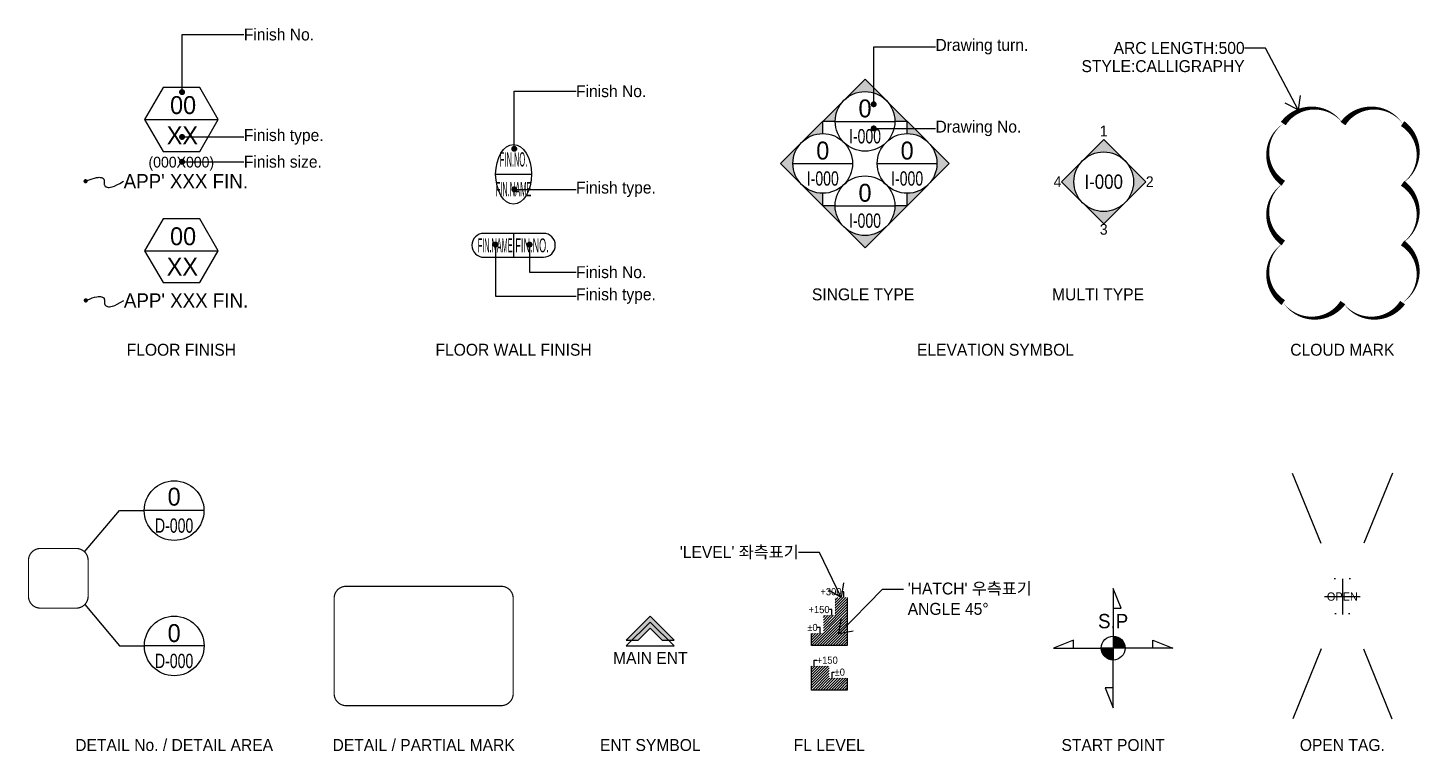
# Model space of a CAD drawing. Header units: millimetres. Extents: x -551172 to 227904, y -3435 to 261611.
# Drawn here: x -463784 to -452109, y 136391 to 142451 of the extents above; entities that cross this region are included whole.
import ezdxf
from ezdxf.enums import TextEntityAlignment as Align

# ---------------------------------------------------------------- set-up
doc = ezdxf.new("R2010")
doc.units = ezdxf.units.MM
doc.header["$LTSCALE"] = 100
doc.linetypes.add('DIVIDE', pattern=[31.75, 12.7, -6.35, 0, -6.35, 0, -6.35])
doc.layers.get('DEFPOINTS').update_dxf_attribs({"color": 248})
for name, color, linetype in [('0 @ 1', 7, 'Continuous'), ('C-DOOR', 1, 'Continuous'), ('E-DOOR', 6, 'Continuous'), ('E-DOOR @ 1', 6, 'Continuous'), ('E-TEXT', 3, 'Continuous'), ('F-CLOUD', 30, 'Continuous'), ('F-LEVEL', 7, 'Continuous'), ('F-LEVEL @ 1', 7, 'Continuous'), ('F-OPEN', 1, 'DIVIDE'), ('F-SYM', 7, 'Continuous'), ('F-SYM @ 1', 7, 'Continuous'), ('F-WALL1', 2, 'Continuous')]:
    doc.layers.add(name, color=color, linetype=linetype)
doc.layers.add('DEFPOINTS @ 1', color=248, linetype='Continuous', plot=False)
doc.styles.get("Standard").update_dxf_attribs({"font": 'romans.shx'})
doc.styles.add('YOURNAME', font='HYWULM.TTF')
doc.dimstyles.get("Standard").update_dxf_attribs({"dimtxt": 0.18, "dimasz": 0.18, "dimexe": 0.18, "dimexo": 0.0625, "dimgap": 0.09, "dimtad": 0, "dimtih": 1, "dimtoh": 1, "dimdec": 4, "dimzin": 0, "dimdsep": 46, "dimtxsty": 'Standard', "dimcen": 0.09, "dimadec": 0, "dimazin": 0, "dimtfac": 1, "dimtdec": 4, "dimtofl": 0, "dimtmove": 0, "dimatfit": 3, "dimfxl": 0, "dimtolj": 1, "dimtzin": 0, "dimarcsym": 0})
pattern_1 = [(45, (-152713.483, 155647.652), (-11.22532015, 11.22532015), [])]

# ---------------------------------------------------------------- blocks, each defined once
blk = doc.blocks.new('F-SYM-DETAIL')
at = {"layer": 'F-SYM', "color": 1}
blk.add_line((234830, 87666.3), (234530, 87666.3), dxfattribs=at)
blk.add_lwpolyline([(234230, 87874), (234405.3, 87666.3), (234530, 87666.3)], dxfattribs=at)
blk.add_circle((234680, 87666.3), 150, dxfattribs=at)
at = {"layer": 'F-SYM', "color": 3, "style": 'YOURNAME'}
for tag, height, p in [('NO1', 90, (234680, 87736.3)), ('DWGNO1', 70, (234680, 87591.3))]:
    blk.add_attdef(tag, text='', height=height, dxfattribs=at).set_placement(p, align=Align.MIDDLE_CENTER)
blk = doc.blocks.new('*U599')
at = {"layer": 'F-SYM'}
ref = blk.add_blockref('F-SYM-DETAIL', (-853691, -8838), dxfattribs=dict(at, xscale=1.666666666666727, yscale=1.666666666666727, zscale=1.666666666666727))
ref.add_attrib('NO1', '0', dxfattribs={"layer": 'F-SYM @ 1', "color": 3, "height": 150, "style": 'YOURNAME'}).set_placement((-462558, 137380), align=Align.MIDDLE_CENTER)
ref.add_attrib('DWGNO1', 'D-000', dxfattribs={"layer": 'F-SYM @ 1', "color": 3, "height": 120, "style": 'YOURNAME', "width": 0.75}).set_placement((-462558, 137147), align=Align.MIDDLE_CENTER)
blk = doc.blocks.new('F-SYM-ENT NAME')
at = {"layer": 'F-SYM'}
h = blk.add_hatch(color=1, dxfattribs=at)
h.dxf.hatch_style = 1
h.paths.add_polyline_path([(-181267, -29725), (-181467, -29925), (-181367, -29925), (-181267, -29825), (-181167, -29925), (-181067, -29925)])
at = {"layer": 'F-SYM', "color": 1}
for points in [[(-181267, -29725), (-181467, -29925), (-181367, -29925), (-181267, -29825), (-181167, -29925), (-181067, -29925)], [(-181267, -29775), (-181467, -29975), (-181067, -29975)]]:
    blk.add_lwpolyline(points, close=True, dxfattribs=at)
at = {"layer": 'F-SYM', "color": 1, "style": 'YOURNAME'}
blk.add_attdef('ENT', text='', height=100, dxfattribs=at).set_placement((-181267, -30025), align=Align.TOP_CENTER)
blk = doc.blocks.new('*U600')
at = {"layer": 'F-SYM'}
ref = blk.add_blockref('F-SYM-ENT NAME', (-277302, 167247), dxfattribs=at)
ref.add_attrib('ENT', 'MAIN ENT', dxfattribs={"layer": 'F-SYM @ 1', "color": 1, "height": 100, "style": 'YOURNAME'}).set_placement((-458568, 137222), align=Align.TOP_CENTER)
blk = doc.blocks.new('F-SYM-ELEVATION-COMPLEX')
at = {"layer": 'F-SYM'}
h = blk.add_hatch(color=1, dxfattribs=at)
h.paths.add_polyline_path([(-182265, -27736), (-182442, -27560), (-182619, -27736, -0.414214)])
h.paths.add_polyline_path([(-182619, -28090, -0.198913), (-182692, -27913, -0.198911), (-182619, -27736), (-182795, -27913)])
h.paths.add_polyline_path([(-182619, -28090), (-182442, -28267), (-182265, -28090, -0.414214)])
h.paths.add_polyline_path([(-182265, -27736, -0.198913), (-182192, -27913, -0.198911), (-182265, -28090), (-182088, -27913)])
at = {"layer": 'F-SYM', "color": 1}
for points in [[(-182795, -27913), (-182795, -27913), (-182442, -27560), (-182088, -27913)], [(-182795, -27913), (-182795, -27913), (-182442, -28267), (-182088, -27913)]]:
    blk.add_lwpolyline(points, dxfattribs=at)
blk.add_circle((-182442, -27913), 250, dxfattribs=at)
at = {"layer": 'F-SYM', "color": 3, "style": 'YOURNAME'}
blk.add_attdef('NO1', text='', height=90, dxfattribs=at).set_placement((-182442, -27560), align=Align.BOTTOM_CENTER)
blk.add_attdef('NO4', text='', height=90, dxfattribs=at).set_placement((-182795, -27913), align=Align.MIDDLE_RIGHT)
blk.add_attdef('DWGNO1', text='', height=117, dxfattribs=at).set_placement((-182442, -27913), align=Align.MIDDLE_CENTER)
blk.add_attdef('NO2', text='', height=90, dxfattribs=at).set_placement((-182088, -27913), align=Align.MIDDLE_LEFT)
blk.add_attdef('NO3', text='', height=90, dxfattribs=at).set_placement((-182442, -28267), align=Align.TOP_CENTER)
blk = doc.blocks.new('*U601')
at = {"layer": 'F-SYM'}
ref = blk.add_blockref('F-SYM-ELEVATION-COMPLEX', (-272327, 169075), dxfattribs=at)
ref.add_attrib('NO4', '4', dxfattribs={"layer": 'F-SYM @ 1', "color": 3, "height": 90, "style": 'YOURNAME'}).set_placement((-455123, 141162), align=Align.MIDDLE_RIGHT)
ref.add_attrib('NO2', '2', dxfattribs={"layer": 'F-SYM @ 1', "color": 3, "height": 90, "style": 'YOURNAME'}).set_placement((-454416, 141162), align=Align.MIDDLE_LEFT)
ref.add_attrib('NO3', '3', dxfattribs={"layer": 'F-SYM @ 1', "color": 3, "height": 90, "style": 'YOURNAME'}).set_placement((-454769, 140808), align=Align.TOP_CENTER)
ref.add_attrib('NO1', '1', dxfattribs={"layer": 'F-SYM @ 1', "color": 3, "height": 90, "style": 'YOURNAME'}).set_placement((-454769, 141515), align=Align.BOTTOM_CENTER)
ref.add_attrib('DWGNO1', 'I-000', dxfattribs={"layer": 'F-SYM @ 1', "color": 3, "height": 120, "style": 'YOURNAME', "width": 0.9}).set_placement((-454769, 141162), align=Align.MIDDLE_CENTER)
blk = doc.blocks.new('F-SYM-ELEVATION-NORTH')
at = {"layer": 'F-SYM'}
h = blk.add_hatch(color=1, dxfattribs=at)
h.paths.add_polyline_path([(-181384, -29299), (-181561, -29476), (-181561, -29372, 0.198912)])
h.paths.add_polyline_path([(-181208, -29122), (-181384, -29299, 0.414214), (-181384, -28945)])
h.paths.add_polyline_path([(-181384, -28945, 0.198912), (-181561, -28872), (-181561, -28769)])
at = {"layer": 'F-SYM', "color": 1}
blk.add_line((-181811, -29122), (-181311, -29122), dxfattribs=at)
blk.add_lwpolyline([(-181561, -28872), (-181561, -28769), (-181208, -29122), (-181561, -29476), (-181561, -29372)], dxfattribs=at)
blk.add_circle((-181561, -29122), 250, dxfattribs=at)
at = {"layer": 'F-SYM', "color": 3, "style": 'YOURNAME'}
for tag, height, p in [('NO1', 150, (-181561, -29014)), ('DWGNO1', 117, (-181561, -29247))]:
    blk.add_attdef(tag, text='', height=height, dxfattribs=at).set_placement(p, align=Align.MIDDLE_CENTER)
blk = doc.blocks.new('*U602')
at = {"layer": 'F-SYM'}
ref = blk.add_blockref('F-SYM-ELEVATION-NORTH', (-274855, 170437), dxfattribs=at)
ref.add_attrib('DWGNO1', 'I-000', dxfattribs={"layer": 'F-SYM @ 1', "color": 3, "height": 120, "style": 'YOURNAME', "width": 0.75}).set_placement((-456416, 141189), align=Align.MIDDLE_CENTER)
ref.add_attrib('NO1', '0', dxfattribs={"layer": 'F-SYM @ 1', "color": 3, "height": 150, "style": 'YOURNAME'}).set_placement((-456416, 141423), align=Align.MIDDLE_CENTER)
blk = doc.blocks.new('F-SYM-ELEVATION-WEST')
at = {"layer": 'F-SYM'}
h = blk.add_hatch(color=1, dxfattribs=at)
h.paths.add_polyline_path([(-180765, -29299), (-180588, -29476), (-180588, -29372, -0.198912)])
h.paths.add_polyline_path([(-180942, -29122), (-180765, -29299, -0.414214), (-180765, -28945)])
h.paths.add_polyline_path([(-180765, -28945, -0.198912), (-180588, -28872), (-180588, -28769)])
at = {"layer": 'F-SYM', "color": 1}
blk.add_line((-180838, -29122), (-180338, -29122), dxfattribs=at)
blk.add_lwpolyline([(-180588, -28872), (-180588, -28769), (-180942, -29122), (-180588, -29476), (-180588, -29372)], dxfattribs=at)
blk.add_circle((-180588, -29122), 250, dxfattribs=at)
at = {"layer": 'F-SYM', "color": 3, "style": 'YOURNAME'}
for tag, height, p in [('NO1', 150, (-180588, -29014)), ('DWGNO1', 117, (-180588, -29247))]:
    blk.add_attdef(tag, text='', height=height, dxfattribs=at).set_placement(p, align=Align.MIDDLE_CENTER)
blk = doc.blocks.new('*U603')
at = {"layer": 'F-SYM'}
ref = blk.add_blockref('F-SYM-ELEVATION-WEST', (-276535, 170437), dxfattribs=at)
ref.add_attrib('DWGNO1', 'I-000', dxfattribs={"layer": 'F-SYM @ 1', "color": 3, "height": 120, "style": 'YOURNAME', "width": 0.75}).set_placement((-457123, 141189), align=Align.MIDDLE_CENTER)
ref.add_attrib('NO1', '0', dxfattribs={"layer": 'F-SYM @ 1', "color": 3, "height": 150, "style": 'YOURNAME'}).set_placement((-457123, 141423), align=Align.MIDDLE_CENTER)
blk = doc.blocks.new('F-SYM-ELEVATION-SOUTH')
at = {"layer": 'F-SYM'}
h = blk.add_hatch(color=1, dxfattribs=at)
h.paths.add_polyline_path([(-179556, -29299), (-179379, -29122), (-179483, -29122, -0.198912)])
h.paths.add_polyline_path([(-179733, -29476), (-179556, -29299, -0.414214), (-179910, -29299)])
h.paths.add_polyline_path([(-179910, -29299, -0.198912), (-179983, -29122), (-180087, -29122)])
at = {"layer": 'F-SYM', "color": 1}
blk.add_line((-179983, -29122), (-179483, -29122), dxfattribs=at)
blk.add_lwpolyline([(-179983, -29122), (-180087, -29122), (-179733, -29476), (-179379, -29122), (-179483, -29122)], dxfattribs=at)
blk.add_circle((-179733, -29122), 250, dxfattribs=at)
at = {"layer": 'F-SYM', "color": 3, "style": 'YOURNAME'}
for tag, height, p in [('NO1', 150, (-179733, -29014)), ('DWGNO1', 117, (-179733, -29247))]:
    blk.add_attdef(tag, text='', height=height, dxfattribs=at).set_placement(p, align=Align.MIDDLE_CENTER)
blk = doc.blocks.new('*U604')
at = {"layer": 'F-SYM'}
ref = blk.add_blockref('F-SYM-ELEVATION-SOUTH', (-277036, 170083), dxfattribs=at)
ref.add_attrib('DWGNO1', 'I-000', dxfattribs={"layer": 'F-SYM @ 1', "color": 3, "height": 120, "style": 'YOURNAME', "width": 0.75}).set_placement((-456769, 140836), align=Align.MIDDLE_CENTER)
ref.add_attrib('NO1', '0', dxfattribs={"layer": 'F-SYM @ 1', "color": 3, "height": 150, "style": 'YOURNAME'}).set_placement((-456769, 141069), align=Align.MIDDLE_CENTER)
blk = doc.blocks.new('F-SYM-ELEVATION')
at = {"layer": 'F-SYM'}
h = blk.add_hatch(color=1, dxfattribs=at)
h.paths.add_polyline_path([(235210.1, 87772.3), (235316.2, 87666.3), (235254.1, 87666.3, 0.198912)])
h.paths.add_polyline_path([(235104.1, 87878.4), (235210.1, 87772.3, 0.414214), (234998, 87772.3)])
h.paths.add_polyline_path([(234998, 87772.3, 0.198912), (234954.1, 87666.3), (234891.9, 87666.3)])
at = {"layer": 'F-SYM', "color": 1}
blk.add_line((234954.1, 87666.3), (235254.1, 87666.3), dxfattribs=at)
blk.add_lwpolyline([(234954.1, 87666.3), (234891.9, 87666.3), (235104.1, 87878.4), (235316.2, 87666.3), (235254.1, 87666.3)], dxfattribs=at)
blk.add_circle((235104.1, 87666.3), 150, dxfattribs=at)
at = {"layer": 'F-SYM', "color": 3, "style": 'YOURNAME'}
for tag, height, p in [('NO1', 90, (235104.1, 87731.3)), ('DWGNO1', 70, (235104.1, 87591.3))]:
    blk.add_attdef(tag, text='', height=height, dxfattribs=at).set_placement(p, align=Align.MIDDLE_CENTER)
blk = doc.blocks.new('*U605')
at = {"layer": 'F-SYM'}
ref = blk.add_blockref('F-SYM-ELEVATION', (-848609, -4443), dxfattribs=dict(at, xscale=1.666666666666727, yscale=1.666666666666727, zscale=1.666666666666727))
ref.add_attrib('NO1', '0', dxfattribs={"layer": 'F-SYM @ 1', "color": 3, "height": 150, "style": 'YOURNAME'}).set_placement((-456769, 141776), align=Align.MIDDLE_CENTER)
ref.add_attrib('DWGNO1', 'I-000', dxfattribs={"layer": 'F-SYM @ 1', "color": 3, "height": 120, "style": 'YOURNAME', "width": 0.75}).set_placement((-456769, 141543), align=Align.MIDDLE_CENTER)
blk = doc.blocks.new('F-SYM-S.P')
at = {"layer": 'F-SYM'}
for points in [[(-164879, -30053, 0.414214), (-164979, -29953), (-164979, -30053)], [(-164979, -30153), (-164979, -30053), (-165079, -30053, 0.414214)]]:
    blk.add_hatch(color=1, dxfattribs=at).paths.add_polyline_path(points)
at = {"layer": 'F-SYM', "color": 1}
for p, q in [((-164979, -29953), (-164979, -30153)), ((-164879, -30053), (-165079, -30053)), ((-164879, -30053), (-165079, -30053))]:
    blk.add_line(p, q, dxfattribs=at)
for points in [[(-164979, -29719), (-164912, -29719), (-164979, -29553), (-164979, -29953)], [(-165312, -30053), (-165312, -29986), (-165479, -30053), (-165079, -30053)], [(-164646, -30053), (-164646, -29986), (-164479, -30053), (-164879, -30053)], [(-164979, -30386), (-165046, -30386), (-164979, -30553), (-164979, -30153)]]:
    blk.add_lwpolyline(points, dxfattribs=at)
blk.add_circle((-164979, -30053), 100, dxfattribs=at)
at = {"layer": 'F-SYM @ 1', "style": 'YOURNAME'}
blk.add_text('S.P', height=120, dxfattribs=at).set_placement((-164979, -29827), align=Align.MIDDLE_CENTER)
blk = doc.blocks.new('F-SYM-OPEN')
at = {"layer": 'DEFPOINTS', "color": 156}
for p, q in [((96545, 92099), (96545, 91799)), ((96695, 91949), (96395, 91949))]:
    blk.add_line(p, q, dxfattribs=at)
at = {"layer": 'E-DOOR', "color": 7, "style": 'YOURNAME'}
blk.add_attdef('OPNAME', text='', height=70, dxfattribs=at).set_placement((96545, 91949), align=Align.MIDDLE_CENTER)
blk = doc.blocks.new('*U620')
at = {"layer": 'F-OPEN'}
ref = blk.add_blockref('F-SYM-OPEN', (-549314, 45736), dxfattribs=at)
ref.add_attrib('OPNAME', 'OPEN', dxfattribs={"layer": 'E-DOOR @ 1', "color": 7, "height": 70, "style": 'YOURNAME'}).set_placement((-452769, 137686), align=Align.MIDDLE_CENTER)
blk = doc.blocks.new('F-SYM-DETAIL-1')
at = {"layer": 'F-SYM', "color": 1}
blk.add_line((49607, 95059), (49107, 95059), dxfattribs=at)
blk.add_lwpolyline([(48607, 94713), (48899, 95059), (49107, 95059)], dxfattribs=at)
blk.add_circle((49357, 95059), 250, dxfattribs=at)
at = {"layer": 'F-SYM', "color": 3, "style": 'YOURNAME'}
for tag, height, p in [('NO1', 150, (49357, 95176)), ('DWGNO1', 117, (49357, 94934))]:
    blk.add_attdef(tag, text='', height=height, dxfattribs=at).set_placement(p, align=Align.MIDDLE_CENTER)
blk = doc.blocks.new('*U622')
at = {"layer": 'C-DOOR'}
ref = blk.add_blockref('F-SYM-DETAIL-1', (-511915, 43347), dxfattribs=at)
ref.add_attrib('DWGNO1', 'D-000', dxfattribs={"layer": 'F-SYM @ 1', "color": 3, "height": 120, "style": 'YOURNAME', "width": 0.75}).set_placement((-462558, 138281), align=Align.MIDDLE_CENTER)
ref.add_attrib('NO1', '0', dxfattribs={"layer": 'F-SYM @ 1', "color": 3, "height": 150, "style": 'YOURNAME'}).set_placement((-462558, 138523), align=Align.MIDDLE_CENTER)
blk = doc.blocks.new('F-SYM-FLOOR-FINISH-1')
at = {"layer": 'F-SYM', "color": 1}
blk.add_line((57982, 90743), (58598, 90743), dxfattribs=at)
blk.add_lwpolyline([(58136, 91010), (57982, 90743), (58136, 90477), (58444, 90477), (58598, 90743), (58444, 91010)], close=True, dxfattribs=at)
at = {"layer": 'F-SYM', "color": 3, "style": 'YOURNAME'}
for tag, p in [('NO?', (58305, 90790)), ('WH?', (58299, 90536))]:
    blk.add_attdef(tag, text='', height=150, dxfattribs=at).set_placement(p, align=Align.CENTER)
blk = doc.blocks.new('*U623')
at = {"layer": 'F-SYM'}
ref = blk.add_blockref('F-SYM-FLOOR-FINISH-1', (-520787, 49840), dxfattribs=at)
ref.add_attrib('NO?', '00', dxfattribs={"layer": 'F-SYM @ 1', "color": 3, "height": 150, "style": 'YOURNAME'}).set_placement((-462483, 140630), align=Align.CENTER)
ref.add_attrib('WH?', 'XX', dxfattribs={"layer": 'F-SYM @ 1', "color": 3, "height": 150, "style": 'YOURNAME'}).set_placement((-462489, 140376), align=Align.CENTER)
blk = doc.blocks.new('F-SYM-FLOOR-FINISH-2')
at = {"layer": 'F-SYM', "color": 1}
blk.add_lwpolyline([(57439, 90219), (57469, 90231), (57493, 90240), (57513, 90246), (57530, 90249), (57543, 90251), (57554, 90252), (57562, 90251), (57569, 90250), (57575, 90248), (57580, 90247), (57584, 90245), (57587, 90242), (57590, 90240), (57592, 90237), (57593, 90234), (57594, 90231), (57595, 90227), (57595, 90223), (57595, 90219), (57595, 90214), (57595, 90210), (57595, 90205), (57595, 90201), (57595, 90196), (57596, 90192), (57597, 90188), (57599, 90184), (57601, 90180), (57604, 90176), (57609, 90173), (57614, 90171), (57620, 90169), (57628, 90167), (57637, 90167), (57649, 90168), (57663, 90172), (57681, 90178), (57702, 90188), (57727, 90201), (57758, 90219)], dxfattribs=at)
at = {"layer": 'F-SYM', "color": 1, "const_width": 17.5}
blk.add_lwpolyline([(57430, 90219, 1), (57448, 90219, 1)], format="xyb", close=True, dxfattribs=at)
at = {"layer": 'F-SYM', "style": 'YOURNAME'}
blk.add_attdef('FI?', text='', height=120, dxfattribs=at).set_placement((57758, 90219), align=Align.MIDDLE_LEFT)
blk = doc.blocks.new('*U624')
at = {"layer": 'F-SYM'}
ref = blk.add_blockref('F-SYM-FLOOR-FINISH-2', (-520737, 49948), dxfattribs=at)
ref.add_attrib('FI?', "APP' XXX FIN.", dxfattribs={"layer": 'F-SYM @ 1', "height": 120, "style": 'YOURNAME'}).set_placement((-462979, 140167), align=Align.MIDDLE_LEFT)
blk = doc.blocks.new('*U625')
at = {"layer": 'F-SYM'}
ref = blk.add_blockref('F-SYM-FLOOR-FINISH-2', (-520739, 50947), dxfattribs=at)
ref.add_attrib('FI?', "APP' XXX FIN.", dxfattribs={"layer": 'F-SYM @ 1', "height": 120, "style": 'YOURNAME'}).set_placement((-462981, 141166), align=Align.MIDDLE_LEFT)
blk = doc.blocks.new('F-SYM-FLOOR-FINISH-1-1')
at = {"layer": 'F-SYM', "color": 1}
blk.add_line((57982, 91966), (58598, 91966), dxfattribs=at)
blk.add_lwpolyline([(58136, 92233), (57982, 91966), (58136, 91699), (58444, 91699), (58598, 91966), (58444, 92233)], close=True, dxfattribs=at)
at = {"layer": 'F-SYM', "color": 3, "style": 'YOURNAME'}
for tag, p in [('NO?', (58305, 92012)), ('WH?', (58299, 91758))]:
    blk.add_attdef(tag, text='', height=150, dxfattribs=at).set_placement(p, align=Align.CENTER)
at = {"layer": 'F-SYM', "style": 'YOURNAME'}
blk.add_attdef('FI?', text='', height=90, dxfattribs=at).set_placement((58290, 91609), align=Align.MIDDLE_CENTER)
blk = doc.blocks.new('*U626')
at = {"layer": 'F-SYM'}
ref = blk.add_blockref('F-SYM-FLOOR-FINISH-1-1', (-520787, 49717), dxfattribs=at)
ref.add_attrib('FI?', '(000X000)', dxfattribs={"layer": 'F-SYM @ 1', "height": 90, "style": 'YOURNAME'}).set_placement((-462498, 141326), align=Align.MIDDLE_CENTER)
ref.add_attrib('WH?', 'XX', dxfattribs={"layer": 'F-SYM @ 1', "color": 3, "height": 150, "style": 'YOURNAME'}).set_placement((-462489, 141475), align=Align.CENTER)
ref.add_attrib('NO?', '00', dxfattribs={"layer": 'F-SYM @ 1', "color": 3, "height": 150, "style": 'YOURNAME'}).set_placement((-462483, 141729), align=Align.CENTER)
blk = doc.blocks.new('F-SYM-WALL FIN')
at = {"layer": 'F-SYM', "color": 1}
blk.add_line((-320797, -19860), (-320497, -19860), dxfattribs=at)
blk.add_ellipse((-320647, -19860), major_axis=(0, -250), ratio=0.6, dxfattribs=at)
at = {"layer": 'F-SYM', "color": 3, "style": 'YOURNAME'}
for tag, p in [('NO', (-320647, -19771)), ('FIN', (-320647, -19959))]:
    blk.add_attdef(tag, text='', height=117, dxfattribs=at).set_placement(p, align=Align.MIDDLE_CENTER)
blk = doc.blocks.new('*U630')
at = {"layer": 'F-SYM'}
ref = blk.add_blockref('F-SYM-WALL FIN', (-139067, 161084), dxfattribs=at)
ref.add_attrib('FIN', 'FIN.NAME', dxfattribs={"layer": 'F-SYM @ 1', "color": 3, "height": 120, "style": 'YOURNAME', "width": 0.4}).set_placement((-459714, 141099), align=Align.MIDDLE_CENTER)
ref.add_attrib('NO', 'FIN.NO.', dxfattribs={"layer": 'F-SYM @ 1', "color": 3, "height": 120, "style": 'YOURNAME', "width": 0.4}).set_placement((-459714, 141349), align=Align.MIDDLE_CENTER)
blk = doc.blocks.new('F-SYM-WALL FIN2')
at = {"layer": 'F-SYM', "color": 1}
blk.add_line((-323794, -18709), (-323794, -18909), dxfattribs=at)
blk.add_lwpolyline([(-323544, -18709), (-324043, -18709, 1), (-324043, -18909), (-323543, -18909, 0.994518)], format="xyb", close=True, dxfattribs=at)
at = {"layer": 'F-SYM', "color": 3, "style": 'YOURNAME'}
for tag, p in [('FIN', (-323949, -18809)), ('NO', (-323639, -18809))]:
    blk.add_attdef(tag, text='', height=117, dxfattribs=at).set_placement(p, align=Align.MIDDLE_CENTER)
blk = doc.blocks.new('*U631')
at = {"layer": 'F-SYM'}
ref = blk.add_blockref('F-SYM-WALL FIN2', (-135920, 159438), dxfattribs=at)
ref.add_attrib('NO', 'FIN.NO.', dxfattribs={"layer": 'F-SYM @ 1', "color": 3, "height": 116.7, "style": 'YOURNAME', "width": 0.5}).set_placement((-459559, 140629), align=Align.MIDDLE_CENTER)
ref.add_attrib('FIN', 'FIN.NAME', dxfattribs={"layer": 'F-SYM @ 1', "color": 3, "height": 116.7, "style": 'YOURNAME', "width": 0.4}).set_placement((-459868, 140629), align=Align.MIDDLE_CENTER)
blk = doc.blocks.new('F-SYM-LEVEL-1')
at = {"layer": 'E-TEXT', "style": 'YOURNAME'}
blk.add_attdef('부위', text='', height=60, dxfattribs=at).set_placement((-52948, -29581), align=Align.MIDDLE_RIGHT)
at = {"layer": 'DEFPOINTS @ 1', "has_arrowhead": 0}
blk.add_leader([(-52928, -29631), (-52928, -29581), (-52948, -29581)], dimstyle='Standard', override={"dimscale": 1, "dimasz": 1, "dimldrblk": 'Dot'}, dxfattribs=at)
blk = doc.blocks.new('*U609')
at = {"layer": 'F-LEVEL'}
ref = blk.add_blockref('F-SYM-LEVEL-1', (-404018, 167308), dxfattribs=at)
ref.add_attrib('부위', ' +300', dxfattribs={"layer": 'F-LEVEL @ 1', "height": 60, "style": 'YOURNAME'}).set_placement((-456966, 137727), align=Align.MIDDLE_RIGHT)
blk = doc.blocks.new('*U610')
at = {"layer": 'F-LEVEL'}
ref = blk.add_blockref('F-SYM-LEVEL-1', (-404118, 167158), dxfattribs=at)
ref.add_attrib('부위', ' +150', dxfattribs={"layer": 'F-LEVEL @ 1', "height": 60, "style": 'YOURNAME'}).set_placement((-457066, 137577), align=Align.MIDDLE_RIGHT)
blk = doc.blocks.new('*U611')
at = {"layer": 'F-LEVEL'}
ref = blk.add_blockref('F-SYM-LEVEL-1', (-404218, 167008), dxfattribs=at)
ref.add_attrib('부위', ' %%P0', dxfattribs={"layer": 'F-LEVEL @ 1', "height": 60, "style": 'YOURNAME'}).set_placement((-457166, 137427), align=Align.MIDDLE_RIGHT)
blk = doc.blocks.new('F-SYM-LEVEL-2')
at = {"layer": 'F-SYM', "style": 'YOURNAME'}
blk.add_attdef('부위', text='', height=60, dxfattribs=at).set_placement((-52798, -30155), align=Align.MIDDLE_LEFT)
at = {"layer": 'DEFPOINTS @ 1', "has_arrowhead": 0}
blk.add_leader([(-52818, -30205), (-52818, -30155), (-52798, -30155)], dimstyle='Standard', override={"dimscale": 1, "dimasz": 1, "dimldrblk": 'Dot'}, dxfattribs=at)
blk = doc.blocks.new('*U612')
at = {"layer": 'F-LEVEL'}
ref = blk.add_blockref('F-SYM-LEVEL-2', (-404376, 167308), dxfattribs=at)
ref.add_attrib('부위', '+150', dxfattribs={"layer": 'F-LEVEL @ 1', "height": 60, "style": 'YOURNAME'}).set_placement((-457174, 137153), align=Align.MIDDLE_LEFT)
blk = doc.blocks.new('*U613')
at = {"layer": 'F-LEVEL'}
ref = blk.add_blockref('F-SYM-LEVEL-2', (-404226, 167208), dxfattribs=at)
ref.add_attrib('부위', '%%p0', dxfattribs={"layer": 'F-LEVEL @ 1', "height": 60, "style": 'YOURNAME'}).set_placement((-457024, 137053), align=Align.MIDDLE_LEFT)

msp = doc.modelspace()

# ---------------------------------------------------------------- hatches: boundary and pattern name
at = {"layer": 'F-LEVEL'}
h = msp.add_hatch(dxfattribs=at)
h.set_pattern_fill('ANSI31', color=1, scale=5)
h.set_pattern_definition(pattern_1)
h.paths.add_polyline_path([(-457118.2, 137377), (-457218.2, 137377), (-457218.2, 137277), (-456918.2, 137277), (-456918.2, 137677), (-457018.2, 137677), (-457018.2, 137527), (-457118.2, 137527)])
h = msp.add_hatch(dxfattribs=at)
h.set_pattern_fill('ANSI31', color=1, scale=5)
h.set_pattern_definition(pattern_1)
h.paths.add_polyline_path([(-457068.2, 137002.6), (-457068.2, 137102.6), (-457218.2, 137102.6), (-457218.2, 136902.6), (-456918.2, 136902.6), (-456918.2, 137002.6)])

# ---------------------------------------------------------------- linework, layer by layer
at = {"layer": 'DEFPOINTS'}
for points in [[(-456918.2, 137677), (-456918.2, 137277), (-457218.2, 137277), (-457218.2, 137377)], [(-456918.2, 137002.6), (-456918.2, 136902.6), (-457218.2, 136902.6), (-457218.2, 137102.6)]]:
    msp.add_lwpolyline(points, dxfattribs=at)
at = {"layer": 'F-CLOUD'}
msp.add_lwpolyline([(-453264.2, 141648.9, 0, 50, 0.5205671), (-453264.2, 141148.9, 0, 50, 0.5205671), (-453264.2, 140648.9, 0, 50, 0.5205671), (-453264.2, 140148.9, 0, 50, 0.5205671), (-452764.2, 140148.9, 0, 50, 0.5205671), (-452264.2, 140148.9, 0, 50, 0.5205671), (-452264.2, 140648.9, 0, 50, 0.5205671), (-452264.2, 141148.9, 0, 50, 0.5205671), (-452264.2, 141648.9, 0, 50, 0.5205671), (-452764.2, 141648.9, 0, 50, 0.5205671)], format="xyseb", close=True, dxfattribs=at)
at = {"layer": 'F-LEVEL', "color": 2, "const_width": 2}
for points in [[(-457218.2, 137377), (-457118.2, 137377), (-457118.2, 137527), (-457018.2, 137527), (-457018.2, 137677), (-456918.2, 137677)], [(-457218.2, 137102.6), (-457068.2, 137102.6), (-457068.2, 137002.6), (-456918.2, 137002.6)]]:
    msp.add_lwpolyline(points, dxfattribs=at)
at = {"layer": 'F-OPEN', "ltscale": 0.5}
for p, q in [((-452349.3, 138720.6), (-453189.3, 136650.6)), ((-453189.3, 138720.6), (-452349.3, 136650.6))]:
    msp.add_line(p, q, dxfattribs=at)
at = {"layer": 'F-SYM', "color": 1, "linetype": 'DIVIDE', "ltscale": 0.05, "const_width": 10}
msp.add_lwpolyline([(-463678.7, 137589), (-463378.7, 137589, 0.4142136), (-463278.7, 137689), (-463278.7, 137989, 0.4142136), (-463378.7, 138089), (-463678.7, 138089, 0.4142136), (-463778.7, 137989), (-463778.7, 137689, 0.4142136)], format="xyb", close=True, dxfattribs=at)
at = {"layer": 'F-SYM', "color": 1, "linetype": 'DIVIDE', "ltscale": 0.1, "const_width": 10}
msp.add_lwpolyline([(-461117.2, 136772), (-459817.2, 136772, 0.4142136), (-459717.2, 136872), (-459717.2, 137672, 0.4142136), (-459817.2, 137772), (-461117.2, 137772, 0.4142136), (-461217.2, 137672), (-461217.2, 136872, 0.4142136)], format="xyb", close=True, dxfattribs=at)

# ---------------------------------------------------------------- block references
at = {"layer": 'F-SYM'}
msp.add_blockref('F-SYM-S.P', (-289711, 167307.5), dxfattribs=at)
at = {"layer": 'F-WALL1'}
for name in ['*U605', '*U626', '*U603', '*U602', '*U601', '*U630', '*U625', '*U604', '*U623', '*U631', '*U624', '*U622', '*U620', '*U609', '*U599', '*U610', '*U600', '*U611', '*U612', '*U613']:
    msp.add_blockref(name, (0, 0), dxfattribs=at)

# ---------------------------------------------------------------- texts
at = {"layer": '0 @ 1', "style": 'YOURNAME'}
for s, p in [('SINGLE TYPE', (-456784.9, 140267.9)), ('MULTI TYPE', (-454816.3, 140267.9))]:
    msp.add_text(s, height=100, dxfattribs=at).set_placement(p, align=Align.TOP_CENTER)
at = {"layer": '0 @ 1', "color": 3, "style": 'YOURNAME'}
for s, p in [('FLOOR FINISH', (-462497.6, 139804.1)), ('FLOOR WALL FINISH', (-459713.8, 139804.1)), ('ELEVATION SYMBOL', (-455675.6, 139804.1)), ('CLOUD MARK', (-452769.3, 139804.1)), ('DETAIL No. / DETAIL AREA', (-462558, 136492.3)), ('DETAIL / PARTIAL MARK', (-460467.2, 136492.3)), ('ENT SYMBOL', (-458568.4, 136492.3)), ('FL LEVEL', (-457068.2, 136492.3)), ('START POINT', (-454690.1, 136492.3)), ('OPEN TAG.', (-452769.3, 136492.3))]:
    msp.add_text(s, height=100, dxfattribs=at).set_placement(p, align=Align.TOP_CENTER)
at = {"layer": 'DEFPOINTS @ 1', "color": 8, "char_height": 100, "style": 'YOURNAME'}
for s, insert, attachment_point in [('Finish No.', (-461974.3, 142395), 4), ('Drawing turn.', (-456178.9, 142293.5), 4), (' ARC LENGTH:500', (-453588.2, 142282.3), 6), (' STYLE:CALLIGRAPHY', (-453588.2, 142129.7), 6), ('Finish No.', (-459190.5, 141919.9), 4), ('Drawing No.', (-456178.9, 141608.5), 4), ('Finish type.', (-461974.3, 141537.4), 4), ('Finish size.', (-461974.3, 141328.8), 4), ('Finish type.', (-459190.5, 141097.8), 4), ('Finish No.', (-459190.5, 140403.6), 4), ('Finish type.', (-459190.5, 140203.6), 4), ("'LEVEL' 좌측표기 ", (-457325.2, 138054.1), 6), (" 'HATCH' 우측표기", (-456447.3, 137748), 4), (' ANGLE 45%%D', (-456447.3, 137582.2), 4)]:
    msp.add_mtext(s, dxfattribs=dict(at, insert=insert, attachment_point=attachment_point))

# ---------------------------------------------------------------- leaders
at = {"layer": 'DEFPOINTS', "color": 8, "annotation_type": 0, "has_hookline": 1}
for points, override, hookline_direction, text_width in [([(-462491.7, 141912.5), (-462491.7, 142395), (-461974.4, 142395)], {"dimasz": 50, "dimtxsty": 'YOURNAME', "dimldrblk": 'Dot'}, 0, 629.3), ([(-456696.3, 141811), (-456696.3, 142293.5), (-456179, 142293.5)], {"dimasz": 50, "dimtxsty": 'YOURNAME', "dimldrblk": 'Dot'}, 0, 894.3), ([(-453138.8, 141763.8), (-453412.7, 142282.3), (-453588.1, 142282.3)], {"dimasz": 100, "dimtxsty": 'YOURNAME', "dimldrblk": 'Open90'}, 1, 1181), ([(-459707.9, 141437.4), (-459707.9, 141919.9), (-459190.6, 141919.9)], {"dimasz": 50, "dimtxsty": 'YOURNAME', "dimldrblk": 'Dot'}, 0, 629.3), ([(-456696.3, 141608.5), (-456385, 141608.5), (-456179, 141608.5)], {"dimasz": 50, "dimtxsty": 'YOURNAME', "dimldrblk": 'Dot'}, 0, 822.1), ([(-462491.7, 141537.4), (-462180.4, 141537.4), (-461974.4, 141537.4)], {"dimasz": 50, "dimtxsty": 'YOURNAME', "dimldrblk": 'Dot'}, 0, 752.7), ([(-462491.7, 141328.8), (-462180.4, 141328.8), (-461974.4, 141328.8)], {"dimasz": 50, "dimtxsty": 'YOURNAME', "dimldrblk": 'Dot'}, 0, 688.7), ([(-459707.9, 141097.8), (-459396.6, 141097.8), (-459190.6, 141097.8)], {"dimasz": 50, "dimtxsty": 'YOURNAME', "dimldrblk": 'Dot'}, 0, 752.7), ([(-459865, 140635.3), (-459865, 140203.6), (-459190.6, 140203.6)], {"dimasz": 50, "dimtxsty": 'YOURNAME', "dimldrblk": 'Dot'}, 0, 752.7), ([(-459579.5, 140635.3), (-459579.5, 140403.6), (-459190.6, 140403.6)], {"dimasz": 50, "dimtxsty": 'YOURNAME', "dimldrblk": 'Dot'}, 0, 629.3), ([(-456968.2, 137679.1), (-457149.7, 138054.1), (-457325.1, 138054.1)], {"dimasz": 100, "dimtxsty": 'YOURNAME', "dimldrblk": 'Open90'}, 1, 981.6), ([(-456988.6, 137373), (-456622.8, 137748), (-456447.4, 137748)], {"dimasz": 100, "dimtxsty": 'YOURNAME', "dimldrblk": 'Open90'}, 0, 1138.5)]:
    msp.add_leader(points, dimstyle='Standard', override=override, dxfattribs=dict(at, hookline_direction=hookline_direction, text_width=text_width))

doc.saveas('drawing.dxf')
